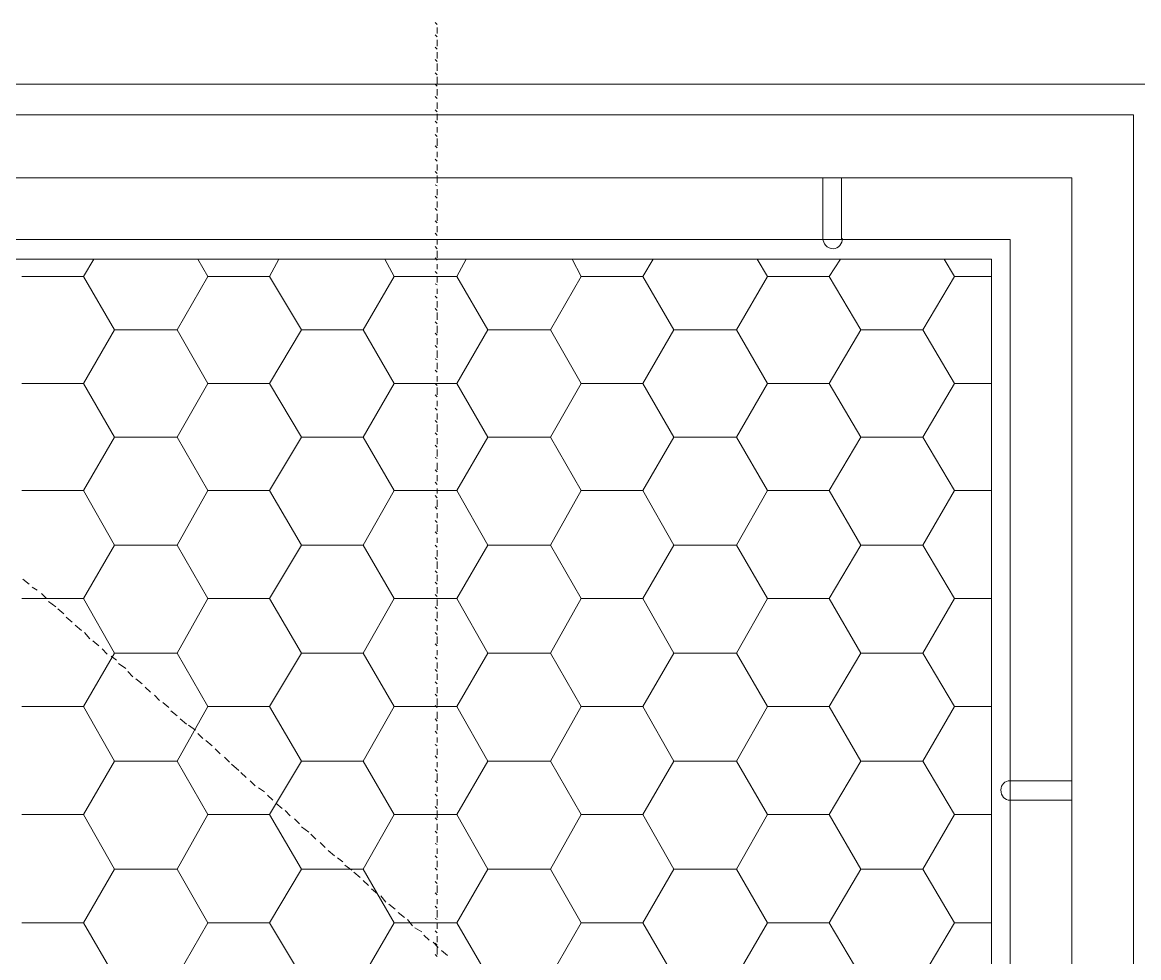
# Model space of a CAD drawing. Header units: millimetres. Extents: x 2928 to 3112, y 1220 to 1280.
# Drawn here: x 3053.566 to 3055.361, y 1266.651 to 1268.155 of the extents above; entities that cross this region are included whole.
import ezdxf

# ---------------------------------------------------------------- set-up
doc = ezdxf.new("R2010")
doc.units = ezdxf.units.MM

msp = doc.modelspace()

# ---------------------------------------------------------------- linework, layer by layer
at = {"color": 7, "linetype": 'Continuous', "lineweight": 20, "true_color": 0x000007}
for points in [[(3054.23327, 1268.15136), (3054.22996, 1268.15467), (3054.22996, 1268.15467)], [(3054.23327, 1268.13151), (3054.22996, 1268.13482), (3054.22996, 1268.13482)], [(3054.23327, 1268.1464), (3054.23327, 1268.13648), (3054.23327, 1268.13648)], [(3054.23327, 1268.11167), (3054.22996, 1268.11497), (3054.22996, 1268.11497)], [(3054.23327, 1268.12655), (3054.23327, 1268.11663), (3054.23327, 1268.11663)], [(3054.23327, 1268.09182), (3054.22996, 1268.09513), (3054.22996, 1268.09513)], [(3054.23327, 1268.1067), (3054.23327, 1268.09678), (3054.23327, 1268.09678)], [(3054.23327, 1268.08851), (3054.23327, 1268.07693), (3054.23327, 1268.07693)], [(3054.23327, 1268.07032), (3054.22996, 1268.07362), (3054.22996, 1268.07362)], [(3054.23327, 1268.06701), (3054.23327, 1268.05543), (3054.23327, 1268.05543)], [(3054.23327, 1268.05212), (3054.22996, 1268.05543), (3054.22996, 1268.05543)], [(3054.23327, 1268.04716), (3054.23327, 1268.03724), (3054.23327, 1268.03724)], [(3054.23327, 1268.03227), (3054.22996, 1268.03558), (3054.22996, 1268.03558)], [(3054.23327, 1268.02566), (3054.23327, 1268.01573), (3054.23327, 1268.01573)], [(3054.23327, 1268.01077), (3054.22996, 1268.01408), (3054.22996, 1268.01408)], [(3054.23327, 1268.00746), (3054.23327, 1267.99754), (3054.23327, 1267.99754)], [(3054.23327, 1267.99258), (3054.22996, 1267.99589), (3054.22996, 1267.99589)], [(3054.23327, 1267.97108), (3054.22996, 1267.97438), (3054.22996, 1267.97438)], [(3054.23327, 1267.98596), (3054.23327, 1267.97769), (3054.23327, 1267.97769)], [(3054.23327, 1267.95288), (3054.22996, 1267.95619), (3054.22996, 1267.95619)], [(3054.23327, 1267.96777), (3054.23327, 1267.95619), (3054.23327, 1267.95619)], [(3054.23327, 1267.93138), (3054.22996, 1267.93469), (3054.22996, 1267.93469)], [(3054.23327, 1267.94627), (3054.23327, 1267.938), (3054.23327, 1267.938)], [(3054.23327, 1267.91153), (3054.22996, 1267.91484), (3054.22996, 1267.91484)], [(3054.23327, 1267.92642), (3054.23327, 1267.91649), (3054.23327, 1267.91649)], [(3054.23327, 1267.90822), (3054.23327, 1267.89665), (3054.23327, 1267.89665)], [(3054.23327, 1267.89168), (3054.22996, 1267.89334), (3054.22996, 1267.89334)], [(3054.23327, 1267.88672), (3054.23327, 1267.8768), (3054.23327, 1267.8768)], [(3054.23327, 1267.87184), (3054.22996, 1267.87515), (3054.22996, 1267.87515)], [(3054.23327, 1267.86688), (3054.23327, 1267.85695), (3054.23327, 1267.85695)], [(3054.23327, 1267.85199), (3054.22996, 1267.8553), (3054.22996, 1267.8553)], [(3054.23327, 1267.84703), (3054.23327, 1267.83545), (3054.23327, 1267.83545)], [(3054.23327, 1267.83214), (3054.22996, 1267.83545), (3054.22996, 1267.83545)], [(3054.23327, 1267.82718), (3054.23327, 1267.81726), (3054.23327, 1267.81726)], [(3054.23327, 1267.81229), (3054.22996, 1267.8156), (3054.22996, 1267.8156)], [(3054.23327, 1267.79079), (3054.22996, 1267.7941), (3054.22996, 1267.7941)], [(3054.23327, 1267.80568), (3054.23327, 1267.79741), (3054.23327, 1267.79741)], [(3054.23327, 1267.7726), (3054.22996, 1267.77591), (3054.22996, 1267.77591)], [(3054.23327, 1267.78748), (3054.23327, 1267.77591), (3054.23327, 1267.77591)], [(3054.23327, 1267.7511), (3054.22996, 1267.7544), (3054.22996, 1267.7544)], [(3054.23327, 1267.76598), (3054.23327, 1267.75771), (3054.23327, 1267.75771)], [(3054.23327, 1267.74613), (3054.23327, 1267.73621), (3054.23327, 1267.73621)], [(3054.23327, 1267.7329), (3054.22996, 1267.73456), (3054.22996, 1267.73456)], [(3054.23327, 1267.72629), (3054.23327, 1267.71802), (3054.23327, 1267.71802)], [(3054.23327, 1267.7114), (3054.22996, 1267.71471), (3054.22996, 1267.71471)], [(3054.23327, 1267.70644), (3054.23327, 1267.69651), (3054.23327, 1267.69651)], [(3054.23327, 1267.69155), (3054.22996, 1267.69486), (3054.22996, 1267.69486)], [(3054.23327, 1267.68824), (3054.23327, 1267.67667), (3054.23327, 1267.67667)], [(3054.23327, 1267.67005), (3054.22996, 1267.67336), (3054.22996, 1267.67336)], [(3054.23327, 1267.66674), (3054.23327, 1267.65516), (3054.23327, 1267.65516)], [(3054.23327, 1267.65186), (3054.22996, 1267.65516), (3054.22996, 1267.65516)], [(3054.23327, 1267.64689), (3054.23327, 1267.63697), (3054.23327, 1267.63697)], [(3054.23327, 1267.63201), (3054.22996, 1267.63532), (3054.22996, 1267.63532)], [(3054.23327, 1267.61216), (3054.22996, 1267.61381), (3054.22996, 1267.61381)], [(3054.23327, 1267.62705), (3054.23327, 1267.61547), (3054.23327, 1267.61547)], [(3054.23327, 1267.59231), (3054.22996, 1267.59562), (3054.22996, 1267.59562)], [(3054.23327, 1267.6072), (3054.23327, 1267.59728), (3054.23327, 1267.59728)], [(3054.23327, 1267.57081), (3054.22996, 1267.57412), (3054.22996, 1267.57412)], [(3054.23327, 1267.5857), (3054.23327, 1267.57743), (3054.23327, 1267.57743)], [(3054.23327, 1267.55262), (3054.22996, 1267.55593), (3054.22996, 1267.55593)], [(3054.23327, 1267.5675), (3054.23327, 1267.55593), (3054.23327, 1267.55593)], [(3054.23327, 1267.546), (3054.23327, 1267.53773), (3054.23327, 1267.53773)], [(3054.23327, 1267.53112), (3054.22996, 1267.53442), (3054.22996, 1267.53442)], [(3054.23327, 1267.52615), (3054.23327, 1267.51623), (3054.23327, 1267.51623)], [(3054.23327, 1267.51127), (3054.22996, 1267.51458), (3054.22996, 1267.51458)], [(3054.23327, 1267.50796), (3054.23327, 1267.49638), (3054.23327, 1267.49638)], [(3054.23327, 1267.49142), (3054.22996, 1267.49473), (3054.22996, 1267.49473)], [(3054.23327, 1267.48646), (3054.23327, 1267.47653), (3054.23327, 1267.47653)], [(3054.23327, 1267.47157), (3054.22996, 1267.47488), (3054.22996, 1267.47488)], [(3054.23327, 1267.46826), (3054.23327, 1267.45669), (3054.23327, 1267.45669)], [(3054.23327, 1267.45338), (3054.22996, 1267.45503), (3054.22996, 1267.45503)], [(3054.23327, 1267.43188), (3054.22996, 1267.43518), (3054.22996, 1267.43518)], [(3054.23327, 1267.44676), (3054.23327, 1267.43518), (3054.23327, 1267.43518)], [(3054.23327, 1267.41203), (3054.22996, 1267.41534), (3054.22996, 1267.41534)], [(3054.23327, 1267.42691), (3054.23327, 1267.41699), (3054.23327, 1267.41699)], [(3054.23327, 1267.40541), (3054.23327, 1267.39714), (3054.23327, 1267.39714)], [(3054.23327, 1267.39053), (3054.22996, 1267.39383), (3054.22996, 1267.39383)], [(3054.23327, 1267.38722), (3054.23327, 1267.37564), (3054.23327, 1267.37564)], [(3054.23327, 1267.37233), (3054.22996, 1267.37564), (3054.22996, 1267.37564)], [(3054.23327, 1267.36572), (3054.23327, 1267.35745), (3054.23327, 1267.35745)], [(3054.23327, 1267.35083), (3054.22996, 1267.35414), (3054.22996, 1267.35414)], [(3054.23327, 1267.34752), (3054.23327, 1267.33594), (3054.23327, 1267.33594)], [(3054.23327, 1267.33264), (3054.22996, 1267.33594), (3054.22996, 1267.33594)], [(3054.23327, 1267.32602), (3054.23327, 1267.31775), (3054.23327, 1267.31775)], [(3054.23327, 1267.31114), (3054.22996, 1267.31444), (3054.22996, 1267.31444)], [(3054.23327, 1267.30617), (3054.23327, 1267.29625), (3054.23327, 1267.29625)], [(3054.23327, 1267.29129), (3054.22996, 1267.2946), (3054.22996, 1267.2946)], [(3054.23327, 1267.28798), (3054.23327, 1267.2764), (3054.23327, 1267.2764)], [(3054.23327, 1267.26979), (3054.22996, 1267.27309), (3054.22996, 1267.27309)], [(3054.23327, 1267.25159), (3054.22996, 1267.2549), (3054.22996, 1267.2549)], [(3054.23327, 1267.26648), (3054.23327, 1267.25655), (3054.23327, 1267.25655)], [(3054.23327, 1267.23174), (3054.22996, 1267.23505), (3054.22996, 1267.23505)], [(3054.23327, 1267.24663), (3054.23327, 1267.23671), (3054.23327, 1267.23671)], [(3054.23327, 1267.2119), (3054.22996, 1267.2152), (3054.22996, 1267.2152)], [(3054.23327, 1267.22678), (3054.23327, 1267.21686), (3054.23327, 1267.21686)], [(3054.23327, 1267.20693), (3054.23327, 1267.19701), (3054.23327, 1267.19701)], [(3054.23327, 1267.19205), (3054.22996, 1267.19536), (3054.22996, 1267.19536)], [(3054.23327, 1267.18543), (3054.23327, 1267.17716), (3054.23327, 1267.17716)], [(3054.23327, 1267.17055), (3054.22996, 1267.17385), (3054.22996, 1267.17385)], [(3054.23327, 1267.16724), (3054.23327, 1267.15566), (3054.23327, 1267.15566)], [(3054.23327, 1267.15235), (3054.22996, 1267.15566), (3054.22996, 1267.15566)], [(3054.23327, 1267.14574), (3054.23327, 1267.13747), (3054.23327, 1267.13747)], [(3054.23327, 1267.13085), (3054.22996, 1267.13416), (3054.22996, 1267.13416)], [(3054.23327, 1267.12589), (3054.23327, 1267.11596), (3054.23327, 1267.11596)], [(3054.23327, 1267.111), (3054.22996, 1267.11431), (3054.22996, 1267.11431)], [(3054.23327, 1267.10769), (3054.23327, 1267.09777), (3054.23327, 1267.09777)], [(3054.23327, 1267.09115), (3054.22996, 1267.09446), (3054.22996, 1267.09446)], [(3054.23327, 1267.07131), (3054.22996, 1267.07461), (3054.22996, 1267.07461)], [(3054.23327, 1267.08619), (3054.23327, 1267.07627), (3054.23327, 1267.07627)], [(3054.23327, 1267.05311), (3054.22996, 1267.05642), (3054.22996, 1267.05642)], [(3054.23327, 1267.068), (3054.23327, 1267.05642), (3054.23327, 1267.05642)], [(3054.23327, 1267.03161), (3054.22996, 1267.03492), (3054.22996, 1267.03492)], [(3054.23327, 1267.0465), (3054.23327, 1267.03492), (3054.23327, 1267.03492)], [(3054.23327, 1267.02665), (3054.23327, 1267.01673), (3054.23327, 1267.01673)], [(3054.23327, 1267.01176), (3054.22996, 1267.01507), (3054.22996, 1267.01507)], [(3054.23327, 1267.00515), (3054.23327, 1266.99688), (3054.23327, 1266.99688)], [(3054.23327, 1266.99192), (3054.22996, 1266.99357), (3054.22996, 1266.99357)], [(3054.23327, 1266.98695), (3054.23327, 1266.97703), (3054.23327, 1266.97703)], [(3054.23327, 1266.97207), (3054.22996, 1266.97538), (3054.22996, 1266.97538)], [(3054.23327, 1266.96545), (3054.23327, 1266.95718), (3054.23327, 1266.95718)], [(3054.23327, 1266.95057), (3054.22996, 1266.95387), (3054.22996, 1266.95387)], [(3054.23327, 1266.94726), (3054.23327, 1266.93568), (3054.23327, 1266.93568)], [(3054.23327, 1266.93237), (3054.22996, 1266.93568), (3054.22996, 1266.93568)], [(3054.23327, 1266.91087), (3054.22996, 1266.91418), (3054.22996, 1266.91418)], [(3054.23327, 1266.92576), (3054.23327, 1266.91749), (3054.23327, 1266.91749)], [(3054.23327, 1266.89102), (3054.22996, 1266.89433), (3054.22996, 1266.89433)], [(3054.23327, 1266.90591), (3054.23327, 1266.89598), (3054.23327, 1266.89598)], [(3054.23327, 1266.87283), (3054.22996, 1266.87614), (3054.22996, 1266.87614)], [(3054.23327, 1266.88771), (3054.23327, 1266.87614), (3054.23327, 1266.87614)], [(3054.23327, 1266.86621), (3054.23327, 1266.85629), (3054.23327, 1266.85629)], [(3054.23327, 1266.85133), (3054.22996, 1266.85463), (3054.22996, 1266.85463)], [(3054.23327, 1266.84636), (3054.23327, 1266.83644), (3054.23327, 1266.83644)], [(3054.23327, 1266.83313), (3054.22996, 1266.83479), (3054.22996, 1266.83479)], [(3054.23327, 1266.82652), (3054.23327, 1266.81825), (3054.23327, 1266.81825)], [(3054.23327, 1266.81163), (3054.22996, 1266.81494), (3054.22996, 1266.81494)], [(3054.23327, 1266.80667), (3054.23327, 1266.79674), (3054.23327, 1266.79674)], [(3054.23327, 1266.79178), (3054.22996, 1266.79509), (3054.22996, 1266.79509)], [(3054.23327, 1266.78517), (3054.23327, 1266.7769), (3054.23327, 1266.7769)], [(3054.23327, 1266.77028), (3054.22996, 1266.77359), (3054.22996, 1266.77359)], [(3054.23327, 1266.76697), (3054.23327, 1266.75539), (3054.23327, 1266.75539)], [(3054.23327, 1266.75209), (3054.22996, 1266.75539), (3054.22996, 1266.75539)], [(3054.23327, 1266.73059), (3054.22996, 1266.73389), (3054.22996, 1266.73389)], [(3054.23327, 1266.74547), (3054.23327, 1266.7372), (3054.23327, 1266.7372)], [(3054.23327, 1266.71239), (3054.22996, 1266.71405), (3054.22996, 1266.71405)], [(3054.23327, 1266.72728), (3054.23327, 1266.7157), (3054.23327, 1266.7157)], [(3054.23327, 1266.69089), (3054.22996, 1266.6942), (3054.22996, 1266.6942)], [(3054.23327, 1266.70743), (3054.23327, 1266.69751), (3054.23327, 1266.69751)], [(3054.23327, 1266.68593), (3054.23327, 1266.676), (3054.23327, 1266.676)], [(3054.23327, 1266.67104), (3054.22996, 1266.67435), (3054.22996, 1266.67435)], [(3054.23327, 1266.66773), (3054.23327, 1266.65616), (3054.23327, 1266.65616)], [(3054.23327, 1266.65285), (3054.22996, 1266.65616), (3054.22996, 1266.65616)]]:
    msp.add_lwpolyline(points, dxfattribs=at)
at = {"color": 7, "linetype": 'Continuous', "lineweight": 5, "true_color": 0x000007}
for points in [[(3058.27562, 1268.05543), (3052.47342, 1268.05543), (3052.47342, 1268.05543)], [(3052.72318, 1268.00581), (3055.35302, 1268.00581), (3055.35302, 1268.00581)], [(3055.35302, 1263.34156), (3055.35302, 1268.00581), (3055.35302, 1268.00581)], [(3052.72318, 1267.90492), (3055.25378, 1267.90492), (3055.25378, 1267.90492)], [(3054.85351, 1267.80568), (3054.85351, 1267.90492), (3054.88329, 1267.90492)], [(3054.88329, 1267.90492), (3054.88329, 1267.80568), (3054.88329, 1267.80568)], [(3055.25378, 1265.20395), (3055.25378, 1267.90492), (3055.25378, 1267.90492)], [(3053.56671, 1267.25986), (3053.57664, 1267.25159), (3053.57664, 1267.25159)], [(3053.5816, 1267.24663), (3053.58987, 1267.24167), (3053.58987, 1267.24167)], [(3053.59648, 1267.23671), (3053.60475, 1267.22844), (3053.60475, 1267.22844)], [(3053.60806, 1267.22347), (3053.61964, 1267.2152), (3053.61964, 1267.2152)], [(3053.62295, 1267.2119), (3053.63287, 1267.20363), (3053.63287, 1267.20363)], [(3053.63618, 1267.19866), (3053.6461, 1267.19039), (3053.6461, 1267.19039)], [(3053.65106, 1267.18543), (3053.66099, 1267.17716), (3053.66099, 1267.17716)], [(3053.66595, 1267.17385), (3053.67422, 1267.16393), (3053.67422, 1267.16393)], [(3053.67918, 1267.16062), (3053.68911, 1267.15235), (3053.68911, 1267.15235)], [(3053.69407, 1267.14739), (3053.70234, 1267.13912), (3053.70234, 1267.13912)], [(3053.70895, 1267.13581), (3053.71722, 1267.1292), (3053.71722, 1267.1292)], [(3053.72053, 1267.12423), (3053.73211, 1267.11596), (3053.73211, 1267.11596)], [(3053.73542, 1267.111), (3053.74369, 1267.10273), (3053.74369, 1267.10273)], [(3053.74865, 1267.09942), (3053.75857, 1267.09115), (3053.75857, 1267.09115)], [(3053.76354, 1267.08619), (3053.77181, 1267.07792), (3053.77181, 1267.07792)], [(3053.77842, 1267.07296), (3053.78669, 1267.06469), (3053.78669, 1267.06469)], [(3053.79165, 1267.06138), (3053.80158, 1267.05311), (3053.80158, 1267.05311)], [(3053.80489, 1267.04815), (3053.81481, 1267.03988), (3053.81481, 1267.03988)], [(3053.81977, 1267.03492), (3053.8297, 1267.02665), (3053.8297, 1267.02665)], [(3053.833, 1267.025), (3053.84458, 1267.01673), (3053.84458, 1267.01673)], [(3053.84789, 1267.01176), (3053.85616, 1267.00349), (3053.85616, 1267.00349)], [(3053.86112, 1267.00019), (3053.87105, 1266.99192), (3053.87105, 1266.99192)], [(3053.87601, 1266.98695), (3053.88428, 1266.97868), (3053.88428, 1266.97868)], [(3053.89089, 1266.97372), (3053.89916, 1266.96545), (3053.89916, 1266.96545)], [(3053.90247, 1266.96214), (3053.91405, 1266.95222), (3053.91405, 1266.95222)], [(3053.91736, 1266.94891), (3053.92563, 1266.94064), (3053.92563, 1266.94064)], [(3053.93224, 1266.93568), (3053.94051, 1266.92741), (3053.94051, 1266.92741)], [(3055.25378, 1266.93568), (3055.15454, 1266.93568), (3055.15454, 1266.93568)], [(3055.15454, 1266.90425), (3055.25378, 1266.90425), (3055.25378, 1266.93568)], [(3053.94547, 1266.9241), (3053.9554, 1266.91749), (3053.9554, 1266.91749)], [(3053.96036, 1266.91252), (3053.96863, 1266.90425), (3053.96863, 1266.90425)], [(3053.97359, 1266.89929), (3053.98352, 1266.89102), (3053.98352, 1266.89102)], [(3053.98848, 1266.88771), (3053.99675, 1266.87944), (3053.99675, 1266.87944)], [(3054.00336, 1266.87448), (3054.01163, 1266.86621), (3054.01163, 1266.86621)], [(3054.01494, 1266.86125), (3054.02652, 1266.85298), (3054.02652, 1266.85298)], [(3054.02983, 1266.84967), (3054.0381, 1266.8414), (3054.0381, 1266.8414)], [(3054.04471, 1266.83644), (3054.05298, 1266.82817), (3054.05298, 1266.82817)], [(3054.05795, 1266.82321), (3054.06787, 1266.81494), (3054.06787, 1266.81494)], [(3054.07283, 1266.81163), (3054.0811, 1266.80501), (3054.0811, 1266.80501)], [(3054.08441, 1266.80005), (3054.09599, 1266.79178), (3054.09599, 1266.79178)], [(3054.0993, 1266.78847), (3054.10922, 1266.7802), (3054.10922, 1266.7802)], [(3054.11418, 1266.77524), (3054.12245, 1266.76697), (3054.12245, 1266.76697)], [(3054.12741, 1266.76201), (3054.13734, 1266.75374), (3054.13734, 1266.75374)], [(3054.1423, 1266.75043), (3054.15057, 1266.74051), (3054.15057, 1266.74051)], [(3054.15553, 1266.7372), (3054.16546, 1266.72893), (3054.16546, 1266.72893)], [(3054.17042, 1266.72397), (3054.18034, 1266.7157), (3054.18034, 1266.7157)], [(3054.1853, 1266.71239), (3054.19357, 1266.70247), (3054.19357, 1266.70247)], [(3054.19688, 1266.69916), (3054.20846, 1266.69254), (3054.20846, 1266.69254)], [(3054.21177, 1266.68758), (3054.22004, 1266.67931), (3054.22004, 1266.67931)], [(3054.22665, 1266.676), (3054.23492, 1266.66773), (3054.23492, 1266.66773)], [(3054.23988, 1266.66277), (3054.24981, 1266.6545), (3054.24981, 1266.6545)]]:
    msp.add_lwpolyline(points, dxfattribs=at)
for points in [[(3052.82407, 1267.80568), (3055.15454, 1267.80568), (3055.15454, 1265.30319), (3052.82407, 1265.30319)], [(3055.12477, 1265.33627), (3052.85219, 1265.33627), (3052.85219, 1267.77425), (3055.12477, 1267.77425)]]:
    msp.add_lwpolyline(points, close=True, dxfattribs=at)
at = {"color": 9, "linetype": 'Continuous', "lineweight": 13, "true_color": 0xbababa}
for points in [[(3053.6643, 1267.74613), (3053.68084, 1267.77425), (3053.68084, 1267.77425)], [(3053.86443, 1267.74613), (3053.84789, 1267.77425), (3053.84789, 1267.77425)], [(3053.96367, 1267.74613), (3053.97855, 1267.77425), (3053.97855, 1267.77425)], [(3054.1638, 1267.74613), (3054.14892, 1267.77425), (3054.14892, 1267.77425)], [(3054.26469, 1267.74613), (3054.27958, 1267.77425), (3054.27958, 1267.77425)], [(3054.46483, 1267.74613), (3054.44994, 1267.77425), (3054.44994, 1267.77425)], [(3054.56407, 1267.74613), (3054.58061, 1267.77425), (3054.58061, 1267.77425)], [(3054.7642, 1267.74613), (3054.74766, 1267.77425), (3054.74766, 1267.77425)], [(3054.86344, 1267.74613), (3054.88163, 1267.77425), (3054.88163, 1267.77425)], [(3055.06522, 1267.74613), (3055.04868, 1267.77425), (3055.04868, 1267.77425)], [(3053.56506, 1267.74613), (3053.6643, 1267.74613), (3053.6643, 1267.74613)], [(3053.71392, 1267.66013), (3053.6643, 1267.74613), (3053.6643, 1267.74613)], [(3053.81481, 1267.66013), (3053.86443, 1267.74613), (3053.86443, 1267.74613)], [(3053.86443, 1267.74613), (3053.96367, 1267.74613), (3053.96367, 1267.74613)], [(3054.01494, 1267.66013), (3053.96367, 1267.74613), (3053.96367, 1267.74613)], [(3054.11418, 1267.66013), (3054.1638, 1267.74613), (3054.1638, 1267.74613)], [(3054.1638, 1267.74613), (3054.26469, 1267.74613), (3054.26469, 1267.74613)], [(3054.31431, 1267.66013), (3054.26469, 1267.74613), (3054.26469, 1267.74613)], [(3054.41521, 1267.66013), (3054.46483, 1267.74613), (3054.46483, 1267.74613)], [(3054.46483, 1267.74613), (3054.56407, 1267.74613), (3054.56407, 1267.74613)], [(3054.61369, 1267.66013), (3054.56407, 1267.74613), (3054.56407, 1267.74613)], [(3054.71458, 1267.66013), (3054.7642, 1267.74613), (3054.7642, 1267.74613)], [(3054.7642, 1267.74613), (3054.86344, 1267.74613), (3054.86344, 1267.74613)], [(3054.91471, 1267.66013), (3054.86344, 1267.74613), (3054.86344, 1267.74613)], [(3055.01395, 1267.66013), (3055.06522, 1267.74613), (3055.06522, 1267.74613)], [(3055.06522, 1267.74613), (3055.12477, 1267.74613), (3055.12477, 1267.74613)], [(3053.6643, 1267.57412), (3053.71392, 1267.66013), (3053.71392, 1267.66013)], [(3053.71392, 1267.66013), (3053.81481, 1267.66013), (3053.81481, 1267.66013)], [(3053.86443, 1267.57412), (3053.81481, 1267.66013), (3053.81481, 1267.66013)], [(3053.96367, 1267.57412), (3054.01494, 1267.66013), (3054.01494, 1267.66013)], [(3054.01494, 1267.66013), (3054.11418, 1267.66013), (3054.11418, 1267.66013)], [(3054.1638, 1267.57412), (3054.11418, 1267.66013), (3054.11418, 1267.66013)], [(3054.26469, 1267.57412), (3054.31431, 1267.66013), (3054.31431, 1267.66013)], [(3054.31431, 1267.66013), (3054.41521, 1267.66013), (3054.41521, 1267.66013)], [(3054.46483, 1267.57412), (3054.41521, 1267.66013), (3054.41521, 1267.66013)], [(3054.56407, 1267.57412), (3054.61369, 1267.66013), (3054.61369, 1267.66013)], [(3054.61369, 1267.66013), (3054.71458, 1267.66013), (3054.71458, 1267.66013)], [(3054.7642, 1267.57412), (3054.71458, 1267.66013), (3054.71458, 1267.66013)], [(3054.86344, 1267.57412), (3054.91471, 1267.66013), (3054.91471, 1267.66013)], [(3054.91471, 1267.66013), (3055.01395, 1267.66013), (3055.01395, 1267.66013)], [(3055.06522, 1267.57412), (3055.01395, 1267.66013), (3055.01395, 1267.66013)], [(3053.56506, 1267.57412), (3053.6643, 1267.57412), (3053.6643, 1267.57412)], [(3053.71392, 1267.48811), (3053.6643, 1267.57412), (3053.6643, 1267.57412)], [(3053.81481, 1267.48811), (3053.86443, 1267.57412), (3053.86443, 1267.57412)], [(3053.86443, 1267.57412), (3053.96367, 1267.57412), (3053.96367, 1267.57412)], [(3054.01494, 1267.48811), (3053.96367, 1267.57412), (3053.96367, 1267.57412)], [(3054.11418, 1267.48811), (3054.1638, 1267.57412), (3054.1638, 1267.57412)], [(3054.1638, 1267.57412), (3054.26469, 1267.57412), (3054.26469, 1267.57412)], [(3054.31431, 1267.48811), (3054.26469, 1267.57412), (3054.26469, 1267.57412)], [(3054.41521, 1267.48811), (3054.46483, 1267.57412), (3054.46483, 1267.57412)], [(3054.46483, 1267.57412), (3054.56407, 1267.57412), (3054.56407, 1267.57412)], [(3054.61369, 1267.48811), (3054.56407, 1267.57412), (3054.56407, 1267.57412)], [(3054.71458, 1267.48811), (3054.7642, 1267.57412), (3054.7642, 1267.57412)], [(3054.7642, 1267.57412), (3054.86344, 1267.57412), (3054.86344, 1267.57412)], [(3054.91471, 1267.48811), (3054.86344, 1267.57412), (3054.86344, 1267.57412)], [(3055.01395, 1267.48811), (3055.06522, 1267.57412), (3055.06522, 1267.57412)], [(3055.06522, 1267.57412), (3055.12477, 1267.57412), (3055.12477, 1267.57412)], [(3053.6643, 1267.4021), (3053.71392, 1267.48811), (3053.71392, 1267.48811)], [(3053.71392, 1267.48811), (3053.81481, 1267.48811), (3053.81481, 1267.48811)], [(3053.86443, 1267.4021), (3053.81481, 1267.48811), (3053.81481, 1267.48811)], [(3053.96367, 1267.4021), (3054.01494, 1267.48811), (3054.01494, 1267.48811)], [(3054.01494, 1267.48811), (3054.11418, 1267.48811), (3054.11418, 1267.48811)], [(3054.1638, 1267.4021), (3054.11418, 1267.48811), (3054.11418, 1267.48811)], [(3054.26469, 1267.4021), (3054.31431, 1267.48811), (3054.31431, 1267.48811)], [(3054.31431, 1267.48811), (3054.41521, 1267.48811), (3054.41521, 1267.48811)], [(3054.46483, 1267.4021), (3054.41521, 1267.48811), (3054.41521, 1267.48811)], [(3054.56407, 1267.4021), (3054.61369, 1267.48811), (3054.61369, 1267.48811)], [(3054.61369, 1267.48811), (3054.71458, 1267.48811), (3054.71458, 1267.48811)], [(3054.7642, 1267.4021), (3054.71458, 1267.48811), (3054.71458, 1267.48811)], [(3054.86344, 1267.4021), (3054.91471, 1267.48811), (3054.91471, 1267.48811)], [(3054.91471, 1267.48811), (3055.01395, 1267.48811), (3055.01395, 1267.48811)], [(3055.06522, 1267.4021), (3055.01395, 1267.48811), (3055.01395, 1267.48811)], [(3053.56506, 1267.4021), (3053.6643, 1267.4021), (3053.6643, 1267.4021)], [(3053.71392, 1267.31444), (3053.6643, 1267.4021), (3053.6643, 1267.4021)], [(3053.81481, 1267.31444), (3053.86443, 1267.4021), (3053.86443, 1267.4021)], [(3053.86443, 1267.4021), (3053.96367, 1267.4021), (3053.96367, 1267.4021)], [(3054.01494, 1267.31444), (3053.96367, 1267.4021), (3053.96367, 1267.4021)], [(3054.11418, 1267.31444), (3054.1638, 1267.4021), (3054.1638, 1267.4021)], [(3054.1638, 1267.4021), (3054.26469, 1267.4021), (3054.26469, 1267.4021)], [(3054.31431, 1267.31444), (3054.26469, 1267.4021), (3054.26469, 1267.4021)], [(3054.41521, 1267.31444), (3054.46483, 1267.4021), (3054.46483, 1267.4021)], [(3054.46483, 1267.4021), (3054.56407, 1267.4021), (3054.56407, 1267.4021)], [(3054.61369, 1267.31444), (3054.56407, 1267.4021), (3054.56407, 1267.4021)], [(3054.71458, 1267.31444), (3054.7642, 1267.4021), (3054.7642, 1267.4021)], [(3054.7642, 1267.4021), (3054.86344, 1267.4021), (3054.86344, 1267.4021)], [(3054.91471, 1267.31444), (3054.86344, 1267.4021), (3054.86344, 1267.4021)], [(3055.01395, 1267.31444), (3055.06522, 1267.4021), (3055.06522, 1267.4021)], [(3055.06522, 1267.4021), (3055.12477, 1267.4021), (3055.12477, 1267.4021)], [(3053.6643, 1267.22844), (3053.71392, 1267.31444), (3053.71392, 1267.31444)], [(3053.71392, 1267.31444), (3053.81481, 1267.31444), (3053.81481, 1267.31444)], [(3053.86443, 1267.22844), (3053.81481, 1267.31444), (3053.81481, 1267.31444)], [(3053.96367, 1267.22844), (3054.01494, 1267.31444), (3054.01494, 1267.31444)], [(3054.01494, 1267.31444), (3054.11418, 1267.31444), (3054.11418, 1267.31444)], [(3054.1638, 1267.22844), (3054.11418, 1267.31444), (3054.11418, 1267.31444)], [(3054.26469, 1267.22844), (3054.31431, 1267.31444), (3054.31431, 1267.31444)], [(3054.31431, 1267.31444), (3054.41521, 1267.31444), (3054.41521, 1267.31444)], [(3054.46483, 1267.22844), (3054.41521, 1267.31444), (3054.41521, 1267.31444)], [(3054.56407, 1267.22844), (3054.61369, 1267.31444), (3054.61369, 1267.31444)], [(3054.61369, 1267.31444), (3054.71458, 1267.31444), (3054.71458, 1267.31444)], [(3054.7642, 1267.22844), (3054.71458, 1267.31444), (3054.71458, 1267.31444)], [(3054.86344, 1267.22844), (3054.91471, 1267.31444), (3054.91471, 1267.31444)], [(3054.91471, 1267.31444), (3055.01395, 1267.31444), (3055.01395, 1267.31444)], [(3055.06522, 1267.22844), (3055.01395, 1267.31444), (3055.01395, 1267.31444)], [(3053.56506, 1267.22844), (3053.6643, 1267.22844), (3053.6643, 1267.22844)], [(3053.71392, 1267.14077), (3053.6643, 1267.22844), (3053.6643, 1267.22844)], [(3053.81481, 1267.14077), (3053.86443, 1267.22844), (3053.86443, 1267.22844)], [(3053.86443, 1267.22844), (3053.96367, 1267.22844), (3053.96367, 1267.22844)], [(3054.01494, 1267.14077), (3053.96367, 1267.22844), (3053.96367, 1267.22844)], [(3054.11418, 1267.14077), (3054.1638, 1267.22844), (3054.1638, 1267.22844)], [(3054.1638, 1267.22844), (3054.26469, 1267.22844), (3054.26469, 1267.22844)], [(3054.31431, 1267.14077), (3054.26469, 1267.22844), (3054.26469, 1267.22844)], [(3054.41521, 1267.14077), (3054.46483, 1267.22844), (3054.46483, 1267.22844)], [(3054.46483, 1267.22844), (3054.56407, 1267.22844), (3054.56407, 1267.22844)], [(3054.61369, 1267.14077), (3054.56407, 1267.22844), (3054.56407, 1267.22844)], [(3054.71458, 1267.14077), (3054.7642, 1267.22844), (3054.7642, 1267.22844)], [(3054.7642, 1267.22844), (3054.86344, 1267.22844), (3054.86344, 1267.22844)], [(3054.91471, 1267.14077), (3054.86344, 1267.22844), (3054.86344, 1267.22844)], [(3055.01395, 1267.14077), (3055.06522, 1267.22844), (3055.06522, 1267.22844)], [(3055.06522, 1267.22844), (3055.12477, 1267.22844), (3055.12477, 1267.22844)], [(3053.6643, 1267.05477), (3053.71392, 1267.14077), (3053.71392, 1267.14077)], [(3053.71392, 1267.14077), (3053.81481, 1267.14077), (3053.81481, 1267.14077)], [(3053.86443, 1267.05477), (3053.81481, 1267.14077), (3053.81481, 1267.14077)], [(3053.96367, 1267.05477), (3054.01494, 1267.14077), (3054.01494, 1267.14077)], [(3054.01494, 1267.14077), (3054.11418, 1267.14077), (3054.11418, 1267.14077)], [(3054.1638, 1267.05477), (3054.11418, 1267.14077), (3054.11418, 1267.14077)], [(3054.26469, 1267.05477), (3054.31431, 1267.14077), (3054.31431, 1267.14077)], [(3054.31431, 1267.14077), (3054.41521, 1267.14077), (3054.41521, 1267.14077)], [(3054.46483, 1267.05477), (3054.41521, 1267.14077), (3054.41521, 1267.14077)], [(3054.56407, 1267.05477), (3054.61369, 1267.14077), (3054.61369, 1267.14077)], [(3054.61369, 1267.14077), (3054.71458, 1267.14077), (3054.71458, 1267.14077)], [(3054.7642, 1267.05477), (3054.71458, 1267.14077), (3054.71458, 1267.14077)], [(3054.86344, 1267.05477), (3054.91471, 1267.14077), (3054.91471, 1267.14077)], [(3054.91471, 1267.14077), (3055.01395, 1267.14077), (3055.01395, 1267.14077)], [(3055.06522, 1267.05477), (3055.01395, 1267.14077), (3055.01395, 1267.14077)], [(3053.56506, 1267.05477), (3053.6643, 1267.05477), (3053.6643, 1267.05477)], [(3053.71392, 1266.96711), (3053.6643, 1267.05477), (3053.6643, 1267.05477)], [(3053.81481, 1266.96711), (3053.86443, 1267.05477), (3053.86443, 1267.05477)], [(3053.86443, 1267.05477), (3053.96367, 1267.05477), (3053.96367, 1267.05477)], [(3054.01494, 1266.96711), (3053.96367, 1267.05477), (3053.96367, 1267.05477)], [(3054.11418, 1266.96711), (3054.1638, 1267.05477), (3054.1638, 1267.05477)], [(3054.1638, 1267.05477), (3054.26469, 1267.05477), (3054.26469, 1267.05477)], [(3054.31431, 1266.96711), (3054.26469, 1267.05477), (3054.26469, 1267.05477)], [(3054.41521, 1266.96711), (3054.46483, 1267.05477), (3054.46483, 1267.05477)], [(3054.46483, 1267.05477), (3054.56407, 1267.05477), (3054.56407, 1267.05477)], [(3054.61369, 1266.96711), (3054.56407, 1267.05477), (3054.56407, 1267.05477)], [(3054.71458, 1266.96711), (3054.7642, 1267.05477), (3054.7642, 1267.05477)], [(3054.7642, 1267.05477), (3054.86344, 1267.05477), (3054.86344, 1267.05477)], [(3054.91471, 1266.96711), (3054.86344, 1267.05477), (3054.86344, 1267.05477)], [(3055.01395, 1266.96711), (3055.06522, 1267.05477), (3055.06522, 1267.05477)], [(3055.06522, 1267.05477), (3055.12477, 1267.05477), (3055.12477, 1267.05477)], [(3053.6643, 1266.8811), (3053.71392, 1266.96711), (3053.71392, 1266.96711)], [(3053.71392, 1266.96711), (3053.81481, 1266.96711), (3053.81481, 1266.96711)], [(3053.86443, 1266.8811), (3053.81481, 1266.96711), (3053.81481, 1266.96711)], [(3053.96367, 1266.8811), (3054.01494, 1266.96711), (3054.01494, 1266.96711)], [(3054.01494, 1266.96711), (3054.11418, 1266.96711), (3054.11418, 1266.96711)], [(3054.1638, 1266.8811), (3054.11418, 1266.96711), (3054.11418, 1266.96711)], [(3054.26469, 1266.8811), (3054.31431, 1266.96711), (3054.31431, 1266.96711)], [(3054.31431, 1266.96711), (3054.41521, 1266.96711), (3054.41521, 1266.96711)], [(3054.46483, 1266.8811), (3054.41521, 1266.96711), (3054.41521, 1266.96711)], [(3054.56407, 1266.8811), (3054.61369, 1266.96711), (3054.61369, 1266.96711)], [(3054.61369, 1266.96711), (3054.71458, 1266.96711), (3054.71458, 1266.96711)], [(3054.7642, 1266.8811), (3054.71458, 1266.96711), (3054.71458, 1266.96711)], [(3054.86344, 1266.8811), (3054.91471, 1266.96711), (3054.91471, 1266.96711)], [(3054.91471, 1266.96711), (3055.01395, 1266.96711), (3055.01395, 1266.96711)], [(3055.06522, 1266.8811), (3055.01395, 1266.96711), (3055.01395, 1266.96711)], [(3053.56506, 1266.8811), (3053.6643, 1266.8811), (3053.6643, 1266.8811)], [(3053.71392, 1266.79344), (3053.6643, 1266.8811), (3053.6643, 1266.8811)], [(3053.81481, 1266.79344), (3053.86443, 1266.8811), (3053.86443, 1266.8811)], [(3053.86443, 1266.8811), (3053.96367, 1266.8811), (3053.96367, 1266.8811)], [(3054.01494, 1266.79344), (3053.96367, 1266.8811), (3053.96367, 1266.8811)], [(3054.11418, 1266.79344), (3054.1638, 1266.8811), (3054.1638, 1266.8811)], [(3054.1638, 1266.8811), (3054.26469, 1266.8811), (3054.26469, 1266.8811)], [(3054.31431, 1266.79344), (3054.26469, 1266.8811), (3054.26469, 1266.8811)], [(3054.41521, 1266.79344), (3054.46483, 1266.8811), (3054.46483, 1266.8811)], [(3054.46483, 1266.8811), (3054.56407, 1266.8811), (3054.56407, 1266.8811)], [(3054.61369, 1266.79344), (3054.56407, 1266.8811), (3054.56407, 1266.8811)], [(3054.71458, 1266.79344), (3054.7642, 1266.8811), (3054.7642, 1266.8811)], [(3054.7642, 1266.8811), (3054.86344, 1266.8811), (3054.86344, 1266.8811)], [(3054.91471, 1266.79344), (3054.86344, 1266.8811), (3054.86344, 1266.8811)], [(3055.01395, 1266.79344), (3055.06522, 1266.8811), (3055.06522, 1266.8811)], [(3055.06522, 1266.8811), (3055.12477, 1266.8811), (3055.12477, 1266.8811)], [(3053.6643, 1266.70743), (3053.71392, 1266.79344), (3053.71392, 1266.79344)], [(3053.71392, 1266.79344), (3053.81481, 1266.79344), (3053.81481, 1266.79344)], [(3053.86443, 1266.70743), (3053.81481, 1266.79344), (3053.81481, 1266.79344)], [(3053.96367, 1266.70743), (3054.01494, 1266.79344), (3054.01494, 1266.79344)], [(3054.01494, 1266.79344), (3054.11418, 1266.79344), (3054.11418, 1266.79344)], [(3054.1638, 1266.70743), (3054.11418, 1266.79344), (3054.11418, 1266.79344)], [(3054.26469, 1266.70743), (3054.31431, 1266.79344), (3054.31431, 1266.79344)], [(3054.31431, 1266.79344), (3054.41521, 1266.79344), (3054.41521, 1266.79344)], [(3054.46483, 1266.70743), (3054.41521, 1266.79344), (3054.41521, 1266.79344)], [(3054.56407, 1266.70743), (3054.61369, 1266.79344), (3054.61369, 1266.79344)], [(3054.61369, 1266.79344), (3054.71458, 1266.79344), (3054.71458, 1266.79344)], [(3054.7642, 1266.70743), (3054.71458, 1266.79344), (3054.71458, 1266.79344)], [(3054.86344, 1266.70743), (3054.91471, 1266.79344), (3054.91471, 1266.79344)], [(3054.91471, 1266.79344), (3055.01395, 1266.79344), (3055.01395, 1266.79344)], [(3055.06522, 1266.70743), (3055.01395, 1266.79344), (3055.01395, 1266.79344)], [(3053.56506, 1266.70743), (3053.6643, 1266.70743), (3053.6643, 1266.70743)], [(3053.71392, 1266.62142), (3053.6643, 1266.70743), (3053.6643, 1266.70743)], [(3053.81481, 1266.62142), (3053.86443, 1266.70743), (3053.86443, 1266.70743)], [(3053.86443, 1266.70743), (3053.96367, 1266.70743), (3053.96367, 1266.70743)], [(3054.01494, 1266.62142), (3053.96367, 1266.70743), (3053.96367, 1266.70743)], [(3054.11418, 1266.62142), (3054.1638, 1266.70743), (3054.1638, 1266.70743)], [(3054.1638, 1266.70743), (3054.26469, 1266.70743), (3054.26469, 1266.70743)], [(3054.31431, 1266.62142), (3054.26469, 1266.70743), (3054.26469, 1266.70743)], [(3054.41521, 1266.62142), (3054.46483, 1266.70743), (3054.46483, 1266.70743)], [(3054.46483, 1266.70743), (3054.56407, 1266.70743), (3054.56407, 1266.70743)], [(3054.61369, 1266.62142), (3054.56407, 1266.70743), (3054.56407, 1266.70743)], [(3054.71458, 1266.62142), (3054.7642, 1266.70743), (3054.7642, 1266.70743)], [(3054.7642, 1266.70743), (3054.86344, 1266.70743), (3054.86344, 1266.70743)], [(3054.91471, 1266.62142), (3054.86344, 1266.70743), (3054.86344, 1266.70743)], [(3055.01395, 1266.62142), (3055.06522, 1266.70743), (3055.06522, 1266.70743)], [(3055.06522, 1266.70743), (3055.12477, 1266.70743), (3055.12477, 1266.70743)]]:
    msp.add_lwpolyline(points, dxfattribs=at)
at = {"color": 7, "linetype": 'Continuous', "lineweight": 5, "true_color": 0x000007}
for points in [[(3054.85351, 1267.80733), (3054.85351, 1267.79906), (3054.86013, 1267.79079), (3054.87005, 1267.79079), (3054.87005, 1267.79079), (3054.87832, 1267.79079), (3054.88494, 1267.79906), (3054.88494, 1267.80733)], [(3055.15454, 1266.93568), (3055.14627, 1266.93568), (3055.13965, 1266.92906), (3055.13965, 1266.92079), (3055.13965, 1266.92079), (3055.13965, 1266.91087), (3055.14627, 1266.90425), (3055.15454, 1266.90425)]]:
    msp.add_open_spline(points, degree=3, knots=[0, 0, 0, 0, 0.125, 0.125, 0.125, 0.125001, 1, 1, 1, 1], dxfattribs=at)

doc.saveas('drawing.dxf')
